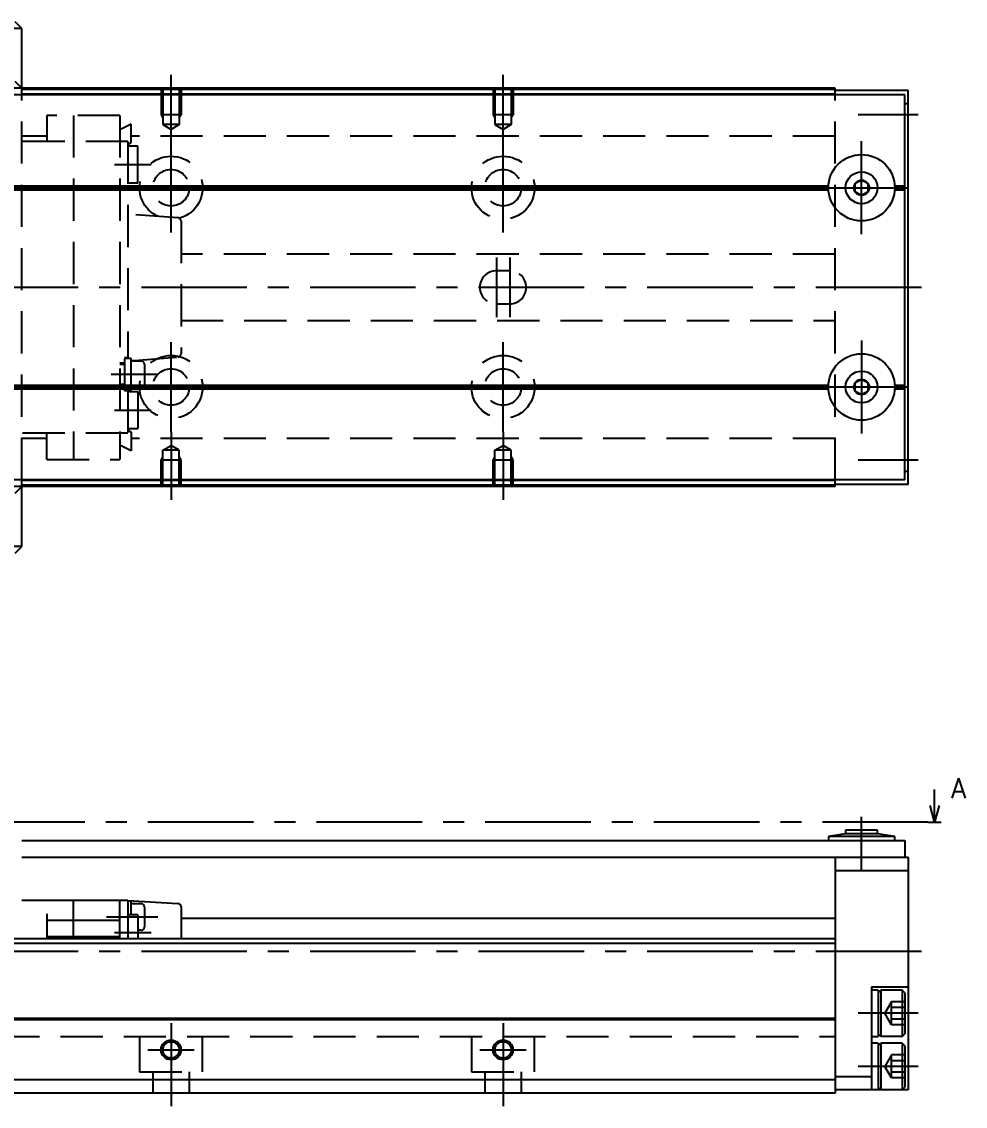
# Model space of a CAD drawing. Extents: x -2 to 504, y -8 to 279.
# Drawn here: x 362.3 to 504.4, y 8 to 171.3 of the extents above; entities that cross this region are included whole.
import ezdxf

# ---------------------------------------------------------------- set-up
doc = ezdxf.new("R2010")
doc.units = 0
doc.header["$LTSCALE"] = 0.5
doc.linetypes.add('CENTER', pattern=[50.8, 31.75, -6.35, 6.35, -6.35])
doc.linetypes.add('DASHED', pattern=[19.05, 12.7, -6.35])
for name, color, linetype in [('MSM_CENTER', 1, 'CENTER'), ('MSM_CONTINUOUS', 7, 'CONTINUOUS'), ('MSM_DASHED', 4, 'DASHED'), ('MSM_NARROW', 5, 'CONTINUOUS'), ('MSM_PART_NUMBER', 7, 'CONTINUOUS')]:
    doc.layers.add(name, color=color, linetype=linetype)
doc.styles.get("Standard").update_dxf_attribs({"font": 'txt.shx', "height": 3, "bigfont": 'bigfont.shx'})

msp = doc.modelspace()

# ---------------------------------------------------------------- linework, layer by layer
at = {"layer": 'MSM_CENTER'}
for p, q in [((384.76, 153.09), (384.76, 163.3)), ((434.76, 153.09), (434.76, 163.3)), ((497.26, 157.3), (488.26, 157.3)), ((384.76, 139.55), (384.76, 153.05)), ((434.76, 139.55), (434.76, 153.05)), ((488.76, 139.3), (488.76, 153.3)), ((376.26, 149.8), (381.76, 149.8)), ((378.01, 146.3), (391.51, 146.3)), ((428.01, 146.3), (441.51, 146.3)), ((481.76, 146.3), (495.76, 146.3)), ((433.76, 135.8), (433.76, 126.8)), ((435.76, 135.8), (435.76, 126.8)), ((497.76, 131.3), (196.26, 131.3)), ((384.76, 109.55), (384.76, 123.05)), ((434.76, 109.55), (434.76, 123.05)), ((488.76, 123.3), (488.76, 109.3)), ((382.76, 118.2), (375.76, 118.2)), ((378.01, 116.3), (391.51, 116.3)), ((428.01, 116.3), (441.51, 116.3)), ((481.76, 116.3), (495.76, 116.3)), ((376.26, 112.8), (381.76, 112.8)), ((384.76, 109.51), (384.76, 99.3)), ((434.76, 109.51), (434.76, 99.3)), ((497.26, 105.3), (488.26, 105.3)), ((498.76, 50.8), (189.76, 50.8)), ((488.76, 43.5), (488.76, 51.6)), ((382.76, 36.5), (375.06, 36.5)), ((381.76, 34.1), (376.26, 34.1)), ((497.76, 31.3), (196.26, 31.3)), ((497.26, 22), (488.26, 22)), ((384.76, 20.5), (384.76, 8)), ((434.76, 20.5), (434.76, 8)), ((381.26, 16.5), (388.26, 16.5)), ((431.26, 16.5), (438.26, 16.5)), ((497.26, 14), (488.26, 14))]:
    msp.add_line(p, q, dxfattribs=at)
at = {"layer": 'MSM_CONTINUOUS'}
for p, q in [((362.26, 170.3), (308.26, 170.3)), ((362.26, 170.3), (361.26, 171.3)), ((362.26, 160.3), (362.26, 170.3)), ((362.26, 161.3), (361.26, 162.3)), ((495.26, 160.3), (223.26, 160.3)), ((484.76, 161.3), (234.76, 161.3)), ((484.76, 161.1), (362.26, 161.1)), ((484.76, 160.4), (362.26, 160.4)), ((484.76, 160.3), (484.76, 161.3)), ((484.76, 161), (495.76, 161)), ((495.26, 102.3), (495.26, 160.3)), ((495.76, 101.6), (495.76, 161)), ((495.26, 159), (495.76, 159)), ((488.76, 147.45), (487.76, 146.88)), ((489.76, 146.88), (488.76, 147.45)), ((234.75, 146.6), (483.77, 146.6)), ((234.75, 146), (483.77, 146)), ((234.76, 146.3), (483.76, 146.3)), ((487.76, 146.88), (487.76, 145.72)), ((487.76, 145.72), (488.76, 145.15)), ((488.76, 145.15), (489.76, 145.72)), ((489.76, 145.72), (489.76, 146.88)), ((493.75, 146.6), (495.26, 146.6)), ((493.75, 146), (495.26, 146)), ((493.76, 146.3), (495.26, 146.3)), ((234.75, 116.6), (483.77, 116.6)), ((234.75, 116), (483.77, 116)), ((234.76, 116.3), (483.76, 116.3)), ((488.76, 117.45), (487.76, 116.88)), ((487.76, 116.88), (487.76, 115.72)), ((489.76, 116.88), (488.76, 117.45)), ((489.76, 115.72), (489.76, 116.88)), ((493.75, 116.6), (495.26, 116.6)), ((493.75, 116), (495.26, 116)), ((493.76, 116.3), (495.26, 116.3)), ((487.76, 115.72), (488.76, 115.15)), ((488.76, 115.15), (489.76, 115.72)), ((495.76, 103.6), (495.26, 103.6)), ((495.26, 102.3), (223.26, 102.3)), ((484.76, 101.3), (234.76, 101.3)), ((361.26, 100.3), (362.26, 101.3)), ((362.26, 92.3), (362.26, 102.3)), ((484.76, 102.2), (362.26, 102.2)), ((484.76, 101.5), (362.26, 101.5)), ((484.76, 101.3), (484.76, 102.3)), ((495.76, 101.6), (484.76, 101.6)), ((362.26, 92.3), (308.26, 92.3)), ((361.26, 91.3), (362.26, 92.3)), ((499.76, 50.8), (499.76, 55.72)), ((499.76, 50.8), (499.09, 53.3)), ((500.43, 53.3), (499.76, 50.8)), ((498.76, 50.8), (500.76, 50.8)), ((486.36, 49), (483.76, 48.6)), ((491.16, 49.6), (486.36, 49.6)), ((486.36, 49.6), (486.36, 49)), ((491.16, 49), (486.36, 49)), ((491.16, 49), (491.16, 49.6)), ((493.76, 48.6), (491.16, 49)), ((362.26, 48), (495.26, 48)), ((493.76, 48.6), (483.76, 48.6)), ((483.76, 48.6), (483.76, 48)), ((493.76, 48), (493.76, 48.6)), ((495.26, 48), (495.26, 45.5)), ((362.26, 45.5), (495.76, 45.5)), ((484.76, 45.5), (484.76, 10)), ((495.76, 45.5), (495.76, 10.5)), ((484.76, 43.5), (495.76, 43.5)), ((378.26, 39), (362.26, 39)), ((370.06, 33.2), (370.06, 39)), ((377.06, 33.2), (377.06, 39)), ((378.26, 39), (385.79, 38.53)), ((378.26, 39), (378.26, 33.2)), ((378.76, 38.9), (378.26, 38.9)), ((378.76, 36.85), (378.76, 38.9)), ((380.26, 38.5), (378.76, 38.5)), ((380.76, 38), (380.76, 35)), ((386.26, 38.03), (386.26, 33.2)), ((366.06, 37), (366.06, 33.2)), ((377.06, 36), (366.06, 36)), ((379.76, 36.85), (378.26, 36.85)), ((379.76, 36.85), (379.76, 33.2)), ((484.76, 36.3), (386.26, 36.3)), ((380.26, 34.5), (379.76, 34.5)), ((484.76, 33.2), (234.76, 33.2)), ((377.06, 33.5), (366.06, 33.5)), ((484.76, 32.5), (234.76, 32.5)), ((490.26, 26), (490.26, 10.5)), ((490.26, 26), (495.76, 26)), ((491.26, 25.5), (490.26, 25.5)), ((491.26, 25.1), (491.66, 25.5)), ((491.26, 25.5), (491.26, 18.5)), ((491.66, 25.5), (491.66, 18.5)), ((494.86, 25.5), (491.66, 25.5)), ((495.26, 25.1), (494.86, 25.5)), ((494.86, 25.5), (494.86, 18.5)), ((495.26, 25.1), (495.26, 18.9)), ((484.76, 21.2), (234.76, 21.2)), ((484.76, 21), (234.76, 21)), ((490.26, 18.5), (491.26, 18.5)), ((491.66, 18.5), (491.26, 18.9)), ((494.86, 18.5), (491.66, 18.5)), ((494.86, 18.5), (495.26, 18.9)), ((491.26, 17.5), (490.26, 17.5)), ((491.26, 17.5), (491.26, 10.5)), ((491.26, 17.1), (491.66, 17.5)), ((491.66, 17.5), (491.66, 10.5)), ((494.86, 17.5), (491.66, 17.5)), ((494.86, 17.5), (494.86, 10.5)), ((495.26, 17.1), (494.86, 17.5)), ((495.26, 17.1), (495.26, 10.9)), ((484.76, 12), (234.76, 12)), ((484.76, 12.5), (490.26, 12.5)), ((484.76, 10), (234.76, 10)), ((495.76, 10.5), (484.76, 10.5)), ((491.66, 10.5), (491.26, 10.9)), ((494.86, 10.5), (495.26, 10.9))]:
    msp.add_line(p, q, dxfattribs=at)
for centre, radius in [((488.76, 146.3), 5), ((488.76, 146.3), 2.4), ((488.76, 146.3), 1.15), ((488.76, 116.3), 5), ((488.76, 116.3), 2.4), ((488.76, 116.3), 1.15), ((384.76, 16.5), 1.23), ((434.76, 16.5), 1.23)]:
    msp.add_circle(centre, radius, dxfattribs=at)
for centre, start, end in [((380.26, 38), 0, 90), ((385.76, 38.03), 0, 86.4237), ((380.26, 35), 270, 0)]:
    msp.add_arc(centre, 0.5, start, end, dxfattribs=at)
at = {"layer": 'MSM_DASHED'}
for p, q in [((362.26, 102.3), (362.26, 160.3)), ((383.26, 161.3), (383.26, 157.3)), ((383.53, 161.3), (383.53, 155.8)), ((385.99, 161.3), (385.99, 155.8)), ((386.26, 161.3), (386.26, 157.3)), ((433.26, 161.3), (433.26, 157.3)), ((433.53, 161.3), (433.53, 155.8)), ((435.99, 161.3), (435.99, 155.8)), ((436.26, 161.3), (436.26, 157.3)), ((484.76, 102.3), (484.76, 160.3)), ((377.06, 157.2), (366.06, 157.2)), ((366.06, 157.2), (366.06, 153.25)), ((370.06, 157.2), (370.06, 105.4)), ((377.06, 157.2), (377.06, 105.4)), ((383.26, 157.3), (383.53, 156.83)), ((386.26, 157.3), (383.26, 157.3)), ((386.26, 157.3), (385.99, 156.83)), ((433.26, 157.3), (433.53, 156.83)), ((436.26, 157.3), (433.26, 157.3)), ((436.26, 157.3), (435.99, 156.83)), ((378.76, 155.89), (377.06, 155.04)), ((378.76, 153.1), (378.76, 155.89)), ((385.99, 155.8), (383.53, 155.8)), ((383.53, 155.8), (384.76, 155.09)), ((385.99, 155.8), (384.76, 155.09)), ((435.99, 155.8), (433.53, 155.8)), ((433.53, 155.8), (434.76, 155.09)), ((435.99, 155.8), (434.76, 155.09)), ((366.06, 154.05), (362.26, 154.05)), ((484.76, 154.05), (378.76, 154.05)), ((378.26, 153.25), (362.26, 153.25)), ((378.26, 153.25), (378.26, 120.6)), ((378.26, 152.8), (378.76, 153.1)), ((379.76, 152.55), (378.26, 152.55)), ((379.76, 147.05), (379.76, 152.55)), ((378.26, 147.05), (379.76, 147.05)), ((385.79, 141.79), (378.26, 142.3)), ((386.26, 141.29), (386.26, 121.31)), ((484.76, 136.3), (386.26, 136.3)), ((435.76, 133.8), (433.76, 133.8)), ((433.76, 128.8), (435.76, 128.8)), ((386.26, 126.3), (484.76, 126.3)), ((377.76, 119.9), (377.06, 119.9)), ((377.76, 119.7), (377.06, 119.7)), ((378.26, 120.7), (377.76, 120.7)), ((378.76, 120.6), (377.76, 120.6)), ((377.76, 120.6), (377.76, 115.7)), ((378.76, 115.8), (378.76, 120.6)), ((378.76, 120.31), (379.26, 120.31)), ((380.26, 120.2), (378.76, 120.2)), ((379.26, 120.31), (385.8, 120.81)), ((380.76, 119.7), (380.76, 116.7)), ((377.76, 116.7), (377.06, 116.7)), ((377.76, 116.5), (377.06, 116.5)), ((380.26, 116.2), (378.76, 116.2)), ((377.76, 115.8), (378.76, 115.8)), ((378.26, 115.7), (377.76, 115.7)), ((378.26, 115.8), (378.26, 109.35)), ((379.76, 115.55), (378.26, 115.55)), ((379.76, 115.55), (379.76, 110.05)), ((378.26, 110.05), (379.76, 110.05)), ((378.26, 109.8), (378.76, 109.5)), ((378.76, 109.5), (378.76, 106.71)), ((378.26, 109.35), (362.26, 109.35)), ((366.06, 108.55), (362.26, 108.55)), ((366.06, 105.4), (366.06, 109.35)), ((484.76, 108.55), (378.76, 108.55)), ((378.76, 106.71), (377.06, 107.56)), ((383.53, 106.8), (384.76, 107.51)), ((383.53, 101.3), (383.53, 106.8)), ((385.99, 106.8), (383.53, 106.8)), ((385.99, 106.8), (384.76, 107.51)), ((385.99, 101.3), (385.99, 106.8)), ((433.53, 106.8), (434.76, 107.51)), ((433.53, 101.3), (433.53, 106.8)), ((435.99, 106.8), (433.53, 106.8)), ((435.99, 106.8), (434.76, 107.51)), ((435.99, 101.3), (435.99, 106.8)), ((366.06, 105.4), (377.06, 105.4)), ((383.26, 105.3), (383.53, 105.77)), ((383.26, 101.3), (383.26, 105.3)), ((386.26, 105.3), (383.26, 105.3)), ((386.26, 105.3), (385.99, 105.77)), ((386.26, 101.3), (386.26, 105.3)), ((433.26, 105.3), (433.53, 105.77)), ((433.26, 101.3), (433.26, 105.3)), ((436.26, 105.3), (433.26, 105.3)), ((436.26, 105.3), (435.99, 105.77)), ((436.26, 101.3), (436.26, 105.3)), ((493.26, 23.73), (492.26, 22)), ((493.26, 20.27), (493.26, 23.73)), ((495.26, 23.73), (493.26, 23.73)), ((495.26, 22.87), (493.26, 22.87)), ((493.26, 20.27), (492.26, 22)), ((495.26, 21.13), (493.26, 21.13)), ((495.26, 20.27), (493.26, 20.27)), ((234.76, 18.5), (484.76, 18.5)), ((380.01, 18.5), (380.01, 13.2)), ((389.51, 13.2), (389.51, 18.5)), ((430.01, 18.5), (430.01, 13.2)), ((439.51, 13.2), (439.51, 18.5)), ((493.26, 15.73), (492.26, 14)), ((493.26, 12.27), (493.26, 15.73)), ((495.26, 15.73), (493.26, 15.73)), ((495.26, 14.87), (493.26, 14.87)), ((380.01, 13.2), (389.51, 13.2)), ((382.01, 13.2), (382.01, 10)), ((387.51, 13.2), (387.51, 10)), ((430.01, 13.2), (439.51, 13.2)), ((432.01, 13.2), (432.01, 10)), ((437.51, 13.2), (437.51, 10)), ((493.26, 12.27), (492.26, 14)), ((495.26, 13.13), (493.26, 13.13)), ((495.26, 12.27), (493.26, 12.27))]:
    msp.add_line(p, q, dxfattribs=at)
for centre, radius in [((384.76, 146.3), 4.75), ((434.76, 146.3), 4.75), ((384.76, 146.3), 2.75), ((434.76, 146.3), 2.75), ((384.76, 116.3), 4.75), ((434.76, 116.3), 4.75), ((384.76, 116.3), 2.75), ((434.76, 116.3), 2.75)]:
    msp.add_circle(centre, radius, dxfattribs=at)
for centre, radius, start, end in [((385.76, 141.29), 0.5, 0, 86.1409), ((433.76, 131.3), 2.5, 90, 270), ((435.76, 131.3), 2.5, 270, 90), ((385.76, 121.31), 0.5, 274.3825, 0), ((380.26, 119.7), 0.5, 0, 90), ((380.26, 116.7), 0.5, 270, 0)]:
    msp.add_arc(centre, radius, start, end, dxfattribs=at)
at = {"layer": 'MSM_NARROW'}
for centre in [(384.76, 16.5), (434.76, 16.5)]:
    msp.add_circle(centre, 1.5, dxfattribs=at)

# ---------------------------------------------------------------- texts
at = {"layer": 'MSM_PART_NUMBER'}
msp.add_text('A', height=3, dxfattribs=at).set_placement((502.2, 54.38))

doc.saveas('drawing.dxf')
